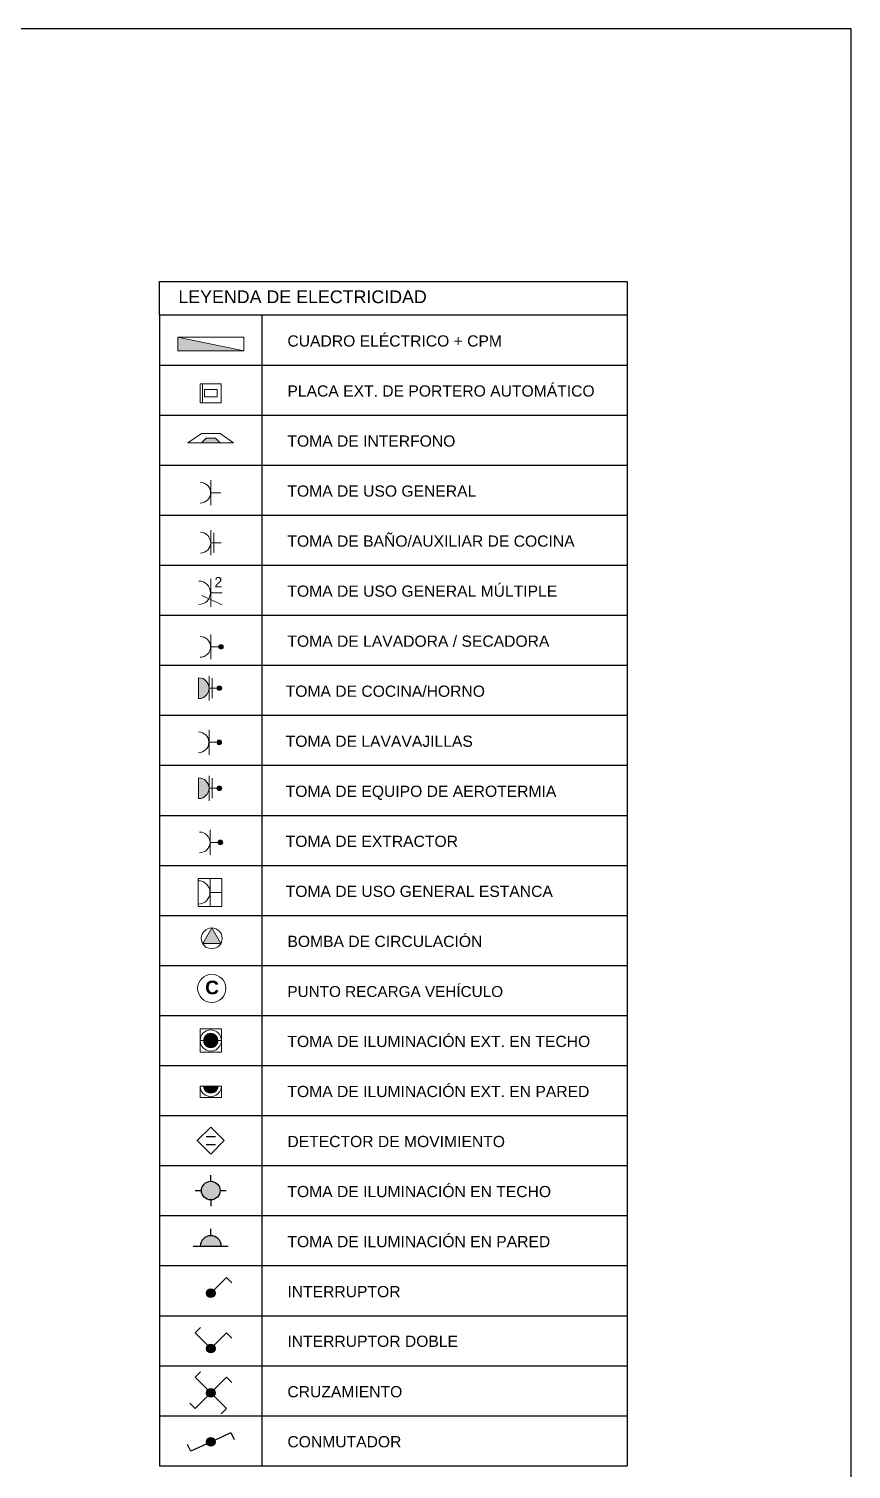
# Model space of a CAD drawing. Header units: millimetres. Extents: x 441156 to 441876, y 4514765 to 4515211.
# Drawn here: x 441385.84 to 441394.01, y 4514924.38 to 4514938.7 of the extents above; entities that cross this region are included whole.
import ezdxf
from ezdxf.enums import TextEntityAlignment as Align

# ---------------------------------------------------------------- set-up
doc = ezdxf.new("R2010")
doc.units = ezdxf.units.MM
doc.linetypes.add('CONTINUA', pattern=[0])
doc.linetypes.add('HIDDEN', pattern=[0.375, 0.25, -0.125])
doc.layers.add('01_cartela', color=6, linetype='Continuous', plot=False)
for name, color, linetype in [('01_eléctrico', 170, 'Continuous'), ('01_textos', 7, 'Continuous'), ('CALEFAC_NOTAS', 7, 'Continuous'), ('CIRCUITOS SUELO RADIANTE', 1, 'Continuous'), ('INGIN ELECTRICIDAD ALUMBRADO', 120, 'HIDDEN'), ('VENTILACIÓN NOTAS', 7, 'Continuous')]:
    doc.layers.add(name, color=color, linetype=linetype)
doc.layers.add('INGIN ELECTRICIDAD FUERZA', color=38, linetype='Continuous', lineweight=5)
doc.styles.add('EBRA', font='')
doc.styles.add('Estilo1', font='swissel.ttf')
doc.styles.add('NIEVES3', font='swisseb.ttf')
doc.styles.get('EBRA').set_extended_font_data('Century Gothic')

# ---------------------------------------------------------------- blocks, each defined once
blk = doc.blocks.new('BOMBA_DE_CIRCULACION_PARA_RETORNO_DE_A_C_S_')
at = {"layer": 'INGIN ELECTRICIDAD FUERZA'}
blk.add_lwpolyline([(0.065, 0), (-0.0325, 0.05629), (-0.0325, -0.05629), (0.065, 0)], close=True, dxfattribs=at)
blk.add_circle((0, 0), 0.065, dxfattribs=at)
blk = doc.blocks.new('PUNTO LUZ ESTANCO')
at = {"layer": 'INGIN ELECTRICIDAD ALUMBRADO', "linetype": 'CONTINUA', "lineweight": 13}
h = blk.add_hatch(color=170, dxfattribs=at)
h.dxf.hatch_style = 1
h.paths.add_polyline_path([(53.50630562564176, -2.732253006426607), (53.67235039588125, -2.732253006426607, 1)])
h = blk.add_hatch(dxfattribs=at)
h.set_pattern_fill('ANSI31', color=256)
h.set_pattern_definition([(45, (0, 0), (-0.08838834764831843, 0.08838834764831845), [])])
h.paths.add_polyline_path([(53.53630562564176, -2.732253006426607), (53.64235039588125, -2.732253006426607, 1)])
at = {"layer": 'INGIN ELECTRICIDAD ALUMBRADO', "color": 170, "linetype": 'CONTINUA', "lineweight": 13}
blk.add_lwpolyline([(53.46606485859957, -2.597767605446279), (53.71259116292344, -2.597767605446279), (53.71259116292344, -2.732253006426607), (53.46606485859957, -2.732253006426607)], close=True, dxfattribs=at)
for radius in [0.1232631521619325, 0.08302238511974597]:
    blk.add_arc((53.58932801076151, -2.732253006426607), radius, 0, 180, dxfattribs=at)

msp = doc.modelspace()

# ---------------------------------------------------------------- hatches: boundary and pattern name
at = {"layer": '01_eléctrico'}
h = msp.add_hatch(color=256, dxfattribs=at)
edge = h.paths.add_edge_path()
edge.add_arc((441387.6473669269, 4514927.15104153), 0.09266521059784327, 0, 360)
msp.add_hatch(color=256, dxfattribs=at).paths.add_polyline_path([(441387.5431185651, 4514926.598270148), (441387.7516152889, 4514926.598270148, 1)])
h = msp.add_hatch(color=256, dxfattribs=at)
h.dxf.hatch_style = 1
edge = h.paths.add_edge_path()
edge.add_arc((441387.6473669269, 4514926.131011872), 0.04300682976857353, 0, 360)
h = msp.add_hatch(color=256, dxfattribs=at)
h.dxf.hatch_style = 1
edge = h.paths.add_edge_path()
edge.add_arc((441387.6473669269, 4514925.58148552), 0.04300682976857353, 0, 360)
h = msp.add_hatch(color=256, dxfattribs=at)
h.dxf.hatch_style = 1
edge = h.paths.add_edge_path()
edge.add_arc((441387.6473669269, 4514925.140539266), 0.04300682976857353, 0, 360)
h = msp.add_hatch(color=256, dxfattribs=at)
h.dxf.hatch_style = 1
edge = h.paths.add_edge_path()
edge.add_arc((441387.6473669269, 4514924.651916189), 0.04300682976857352, 0, 360)
at = {"layer": 'INGIN ELECTRICIDAD FUERZA'}
for points in [[(441387.3203773993, 4514935.636825945), (441387.3203773993, 4514935.503057502), (441387.9743564555, 4514935.503057502)], [(441387.7402616797, 4514934.588063911), (441387.6938143034, 4514934.634511288), (441387.6009195512, 4514934.634511288), (441387.554472175, 4514934.588063911)]]:
    msp.add_hatch(color=256, dxfattribs=at).paths.add_polyline_path(points)
h = msp.add_hatch(color=256, dxfattribs=at)
edge = h.paths.add_edge_path()
edge.add_arc((441387.7485189912, 4514932.557821013), 0.02293697587657255, 0, 360)
h = msp.add_hatch(color=256, dxfattribs=at)
edge = h.paths.add_edge_path()
edge.add_line((441387.5268199788, 4514932.146798785), (441387.5268199788, 4514932.043582393))
edge.add_arc((441387.5268199788, 4514932.146798785), 0.1032163914445764, 270, 450)
edge.add_line((441387.5268199788, 4514932.250015177), (441387.5268199788, 4514932.146798785))
h = msp.add_hatch(color=256, dxfattribs=at)
edge = h.paths.add_edge_path()
edge.add_arc((441387.7332527617, 4514932.146798785), 0.02293697587657255, 0, 360)
h = msp.add_hatch(color=256, dxfattribs=at)
edge = h.paths.add_edge_path()
edge.add_arc((441387.731188434, 4514931.608591753), 0.02293697587657255, 0, 360)
h = msp.add_hatch(color=256, dxfattribs=at)
edge = h.paths.add_edge_path()
edge.add_line((441387.5268199787, 4514931.151713778), (441387.5268199787, 4514931.048497386))
edge.add_arc((441387.5268199787, 4514931.151713778), 0.1032163914445764, 270, 450)
edge.add_line((441387.5268199787, 4514931.25493017), (441387.5268199787, 4514931.151713778))
h = msp.add_hatch(color=256, dxfattribs=at)
edge = h.paths.add_edge_path()
edge.add_arc((441387.7332527617, 4514931.151713778), 0.02293697587657255, 0, 360)
h = msp.add_hatch(color=256, dxfattribs=at)
edge = h.paths.add_edge_path()
edge.add_arc((441387.7429957895, 4514930.613506754), 0.02293697587657255, 0, 360)
h = msp.add_hatch(color=256, dxfattribs=at)
h.dxf.hatch_style = 1
h.paths.add_polyline_path([(441387.6578760996, 4514929.762840248), (441387.5668759497, 4514929.607872781), (441387.7465778159, 4514929.606545819)])

# ---------------------------------------------------------------- linework, layer by layer
at = {"layer": '01_cartela', "color": 3}
msp.add_lwpolyline([(441363.3718226749, 4514938.703689482), (441363.3718226749, 4514917.16866547), (441394.0098107352, 4514917.16866547), (441394.0098107352, 4514938.703689482)], close=True, dxfattribs=at)
at = {"layer": '01_eléctrico'}
for p, q in [((441387.6001145163, 4514927.687729204), (441387.6946193376, 4514927.687729204)), ((441387.6001145163, 4514927.609438847), (441387.6946193376, 4514927.609438847)), ((441387.6473669269, 4514927.24370674), (441387.6473669269, 4514927.305483548)), ((441387.4929249092, 4514927.15104153), (441387.5547017163, 4514927.15104153)), ((441387.7400321374, 4514927.15104153), (441387.8018089445, 4514927.15104153)), ((441387.6473669269, 4514927.05837632), (441387.6473669269, 4514926.996599512)), ((441387.647366927, 4514926.702518511), (441387.647366927, 4514926.772017418)), ((441387.4736196571, 4514926.598270148), (441387.8211141968, 4514926.598270148))]:
    msp.add_line(p, q, dxfattribs=at)
msp.add_lwpolyline([(441387.513716927, 4514927.648584025), (441387.6473669269, 4514927.782234025), (441387.781016927, 4514927.648584025), (441387.6473669269, 4514927.514934025), (441387.513716927, 4514927.648584025)], close=True, dxfattribs=at)
for points in [[(441387.6777773479, 4514926.161422293), (441387.80266281, 4514926.286307754), (441387.8561851509, 4514926.232785413)], [(441387.6169565059, 4514925.611895941), (441387.4920710439, 4514925.736781403), (441387.5455933847, 4514925.790303744)], [(441387.6777773479, 4514925.611895941), (441387.80266281, 4514925.736781403), (441387.8561851509, 4514925.683259062)], [(441387.6169565059, 4514925.170949688), (441387.4920710439, 4514925.295835149), (441387.5455933847, 4514925.34935749)], [(441387.6777773479, 4514925.170949688), (441387.80266281, 4514925.295835149), (441387.8561851509, 4514925.242312808)], [(441387.6169565057, 4514925.110128845), (441387.4920710436, 4514924.985243383), (441387.438548703, 4514925.038765725)], [(441387.6777773477, 4514925.110128845), (441387.8026628099, 4514924.985243383), (441387.7491404686, 4514924.931721041)], [(441387.6863443513, 4514924.670091661), (441387.8464116424, 4514924.744732264), (441387.8784004723, 4514924.676131995)], [(441387.6083895022, 4514924.633740718), (441387.4483222114, 4514924.559100114), (441387.4163333811, 4514924.627700381)]]:
    msp.add_lwpolyline(points, dxfattribs=at)
for centre, radius in [((441387.6473669269, 4514927.15104153), 0.09266521059784327), ((441387.6473669269, 4514926.131011872), 0.04300682976857353), ((441387.6473669269, 4514925.58148552), 0.04300682976857353), ((441387.6473669269, 4514925.140539266), 0.04300682976857353), ((441387.6473669269, 4514924.651916189), 0.04300682976857352)]:
    msp.add_circle(centre, radius, dxfattribs=at)
msp.add_arc((441387.647366927, 4514926.598270148), 0.1042483619225668, 0, 180, dxfattribs=at)
at = {"layer": 'CALEFAC_NOTAS', "color": 7}
for p, q in [((441387.1389197359, 4514936.190135273), (441391.7858344407, 4514936.190135273)), ((441387.1389197359, 4514935.858035273), (441387.1389197359, 4514936.190135273)), ((441391.7858344407, 4514936.190135273), (441391.7858344407, 4514935.858035273))]:
    msp.add_line(p, q, dxfattribs=at)
at = {"layer": 'CIRCUITOS SUELO RADIANTE', "color": 7}
for p, q in [((441387.1389197359, 4514935.858035273), (441391.7858344407, 4514935.858035273)), ((441387.1389197359, 4514935.858035273), (441387.1389197354, 4514924.414557789)), ((441391.7858344407, 4514935.858035273), (441391.7858344403, 4514924.414557789)), ((441387.1389197352, 4514924.41455779), (441391.78583444, 4514924.41455779))]:
    msp.add_line(p, q, dxfattribs=at)
at = {"layer": 'INGIN ELECTRICIDAD FUERZA'}
for p, q in [((441387.5425072328, 4514934.98507283), (441387.5425073894, 4514935.174778053)), ((441387.5425073894, 4514935.174778053), (441387.7522264651, 4514935.174777879)), ((441387.5655202773, 4514935.174778033), (441387.5655201207, 4514934.98507281)), ((441387.7522264651, 4514935.174777879), (441387.7522263085, 4514934.985072657)), ((441387.7522263085, 4514934.985072657), (441387.5425072328, 4514934.98507283)), ((441387.5860655227, 4514935.04355733), (441387.5860655828, 4514935.11629348)), ((441387.709337902, 4514935.043557229), (441387.5860655227, 4514935.04355733)), ((441387.5860655828, 4514935.11629348), (441387.7093379621, 4514935.116293379)), ((441387.7093379621, 4514935.116293379), (441387.709337902, 4514935.043557229)), ((441387.4202908662, 4514934.588063911), (441387.554472175, 4514934.680958664)), ((441387.8744429886, 4514934.588063911), (441387.4202908662, 4514934.588063911)), ((441387.6473669272, 4514934.214972713), (441387.6473669272, 4514933.967253374)), ((441387.6453025995, 4514934.091113045), (441387.7485189909, 4514934.091113045)), ((441387.6494312549, 4514933.717430214), (441387.6494312549, 4514933.469710874)), ((441387.6783318447, 4514933.692658279), (441387.6783318447, 4514933.494482809)), ((441387.6473669272, 4514933.593570545), (441387.7505833187, 4514933.593570545)), ((441387.6473669265, 4514933.235651672), (441387.6473669285, 4514932.956404417)), ((441387.5581102891, 4514933.069717721), (441387.7619546321, 4514932.976566656)), ((441387.6450398674, 4514933.096028043), (441387.7613928894, 4514933.096028046)), ((441387.6453025997, 4514932.557821013), (441387.7485189912, 4514932.557821013)), ((441387.6473669275, 4514932.681680683), (441387.6473669275, 4514932.433961343)), ((441387.632100698, 4514932.270658454), (441387.632100698, 4514932.022939114)), ((441387.5268199788, 4514932.250015177), (441387.5268199788, 4514932.146798785)), ((441387.5268199788, 4514932.146798785), (441387.5268199788, 4514932.043582393)), ((441387.6300363702, 4514932.146798785), (441387.7332527617, 4514932.146798785)), ((441387.6610012876, 4514932.24588652), (441387.6610012876, 4514932.047711048)), ((441387.6300363702, 4514931.732451424), (441387.6300363702, 4514931.484732084)), ((441387.6279720425, 4514931.608591753), (441387.731188434, 4514931.608591753)), ((441387.632100698, 4514931.275573448), (441387.632100698, 4514931.027854108)), ((441387.5268199787, 4514931.25493017), (441387.5268199787, 4514931.151713778)), ((441387.5268199787, 4514931.151713778), (441387.5268199787, 4514931.048497386)), ((441387.6300363702, 4514931.151713778), (441387.7332527617, 4514931.151713778)), ((441387.6610012876, 4514931.250801514), (441387.6610012876, 4514931.052626042)), ((441387.6418437258, 4514930.737366423), (441387.6418437258, 4514930.489647083)), ((441387.639779398, 4514930.613506754), (441387.7429957895, 4514930.613506754)), ((441387.6418437258, 4514930.255467516), (441387.6418437258, 4514929.976460991)), ((441387.6395186707, 4514930.115964253), (441387.7557713895, 4514930.115964253))]:
    msp.add_line(p, q, dxfattribs=at)
for points in [[(441387.9743564555, 4514935.636825945), (441387.3203773993, 4514935.636825945), (441387.9743564555, 4514935.503057502), (441387.9743564555, 4514935.636825945)], [(441387.8744429886, 4514934.588063911), (441387.7402616797, 4514934.680958664), (441387.554472175, 4514934.680958664)]]:
    msp.add_lwpolyline(points, dxfattribs=at)
for points in [[(441387.3203773993, 4514935.636825945), (441387.3203773993, 4514935.503057502), (441387.9743564555, 4514935.503057502)], [(441387.7402616797, 4514934.588063911), (441387.6938143034, 4514934.634511288), (441387.6009195512, 4514934.634511288), (441387.554472175, 4514934.588063911)], [(441387.7557713895, 4514930.255467516), (441387.7557713895, 4514929.976460991), (441387.523265952, 4514929.976460991), (441387.523265952, 4514930.255467516)]]:
    msp.add_lwpolyline(points, close=True, dxfattribs=at)
for centre, radius in [((441387.7485189912, 4514932.557821013), 0.02293697587657255), ((441387.7332527617, 4514932.146798785), 0.02293697587657255), ((441387.731188434, 4514931.608591753), 0.02293697587657255), ((441387.7332527617, 4514931.151713778), 0.02293697587657255), ((441387.7429957895, 4514930.613506754), 0.02293697587657255), ((441387.6571099552, 4514929.161543795), 0.1401639344437239)]:
    msp.add_circle(centre, radius, dxfattribs=at)
for centre, radius, start, end in [((441387.5420862081, 4514934.091113045), 0.1032163914445764, 270, 90), ((441387.5441505358, 4514933.593570545), 0.1032163914445764, 270, 90), ((441387.5286868443, 4514933.096028043), 0.1163530230829809, 270.0000003201651, 90.00000032016511), ((441387.5420862082, 4514932.557821013), 0.1032163914445764, 270, 90), ((441387.5268199788, 4514932.146798785), 0.1032163914445764, 270, 90), ((441387.524755651, 4514931.608591753), 0.1032163914445764, 270, 90), ((441387.5268199787, 4514931.151713778), 0.1032163914445764, 270, 90), ((441387.5365630066, 4514930.613506754), 0.1032163914445764, 270, 90), ((441387.523265952, 4514930.115964253), 0.11625271875, 270, 90)]:
    msp.add_arc(centre, radius, start, end, dxfattribs=at)
at = {"layer": 'VENTILACIÓN NOTAS', "color": 5}
for p, q in [((441388.1558141188, 4514935.858035273), (441388.1558141185, 4514924.41455779)), ((441387.1389197359, 4514935.360492771), (441391.7858344407, 4514935.360492771)), ((441387.1389197359, 4514934.862950272), (441391.7858344407, 4514934.862950272)), ((441387.1389197359, 4514934.365407772), (441391.7858344407, 4514934.365407772)), ((441387.1389197359, 4514933.867865273), (441391.7858344407, 4514933.867865273)), ((441387.1389197359, 4514933.370322773), (441391.7858344407, 4514933.370322773)), ((441387.1389197359, 4514932.872780274), (441391.7858344407, 4514932.872780274)), ((441387.1389197357, 4514932.375237772), (441391.7858344406, 4514932.375237772)), ((441387.1389197357, 4514931.877695273), (441391.7858344406, 4514931.877695273)), ((441387.1389197357, 4514931.380152772), (441391.7858344406, 4514931.380152772)), ((441387.1389197359, 4514930.882610274), (441391.7858344407, 4514930.882610274)), ((441387.1389197357, 4514930.385067776), (441391.7858344406, 4514930.385067776)), ((441387.1389197357, 4514929.887525277), (441391.7858344406, 4514929.887525277)), ((441387.1389197357, 4514929.38998278), (441391.7858344406, 4514929.38998278)), ((441387.1389197357, 4514928.892440282), (441391.7858344406, 4514928.892440282)), ((441387.138919736, 4514928.394897784), (441391.7858344409, 4514928.394897784)), ((441387.1389197363, 4514927.897355275), (441391.7858344412, 4514927.897355275)), ((441387.1389197357, 4514927.39981278), (441391.7858344406, 4514927.39981278)), ((441387.1389197357, 4514926.902270282), (441391.7858344406, 4514926.902270282)), ((441387.1389197359, 4514926.404727783), (441391.7858344407, 4514926.404727783)), ((441387.138919736, 4514925.907185285), (441391.7858344409, 4514925.907185285)), ((441387.1389197354, 4514925.409642787), (441391.7858344403, 4514925.409642787)), ((441387.1389197354, 4514924.912100289), (441391.7858344403, 4514924.912100289))]:
    msp.add_line(p, q, dxfattribs=at)

# ---------------------------------------------------------------- block references
at = {"layer": 'INGIN ELECTRICIDAD ALUMBRADO', "yscale": 0.8580000000000001, "zscale": 0.8580000000000001}
for p, xscale, rotation in [((441433.6270103609, 4514930.987942111), -0.8580000000000001, 359.9999999977612), ((441433.6270103609, 4514926.299395956), 0.8580000000000001, 180.0000000022389), ((441433.627010361, 4514925.846491275), 0.8580000000000001, 180.0000000022389)]:
    msp.add_blockref('PUNTO LUZ ESTANCO', p, dxfattribs=dict(at, xscale=xscale, rotation=rotation))
at = {"layer": 'INGIN ELECTRICIDAD FUERZA', "xscale": 1.596258352820813, "yscale": 1.596258352820813, "zscale": 1.596258352820813, "rotation": 89.57692168645204}
msp.add_blockref('BOMBA_DE_CIRCULACION_PARA_RETORNO_DE_A_C_S_', (441387.6571099551, 4514929.659086282), dxfattribs=at)

# ---------------------------------------------------------------- texts
at = {"layer": '01_textos', "color": 1, "style": 'Estilo1'}
msp.add_text('LEYENDA DE ELECTRICIDAD ', height=0.126679648617156, dxfattribs=at).set_placement((441387.3255379002, 4514935.975729284))
at = {"layer": '01_textos', "color": 5, "style": 'Estilo1'}
for s, height, p in [('CUADRO ELÉCTRICO + CPM', 0.1113959385000001, (441388.4089576731, 4514935.544148018)), ('PLACA EXT. DE PORTERO AUTOMÁTICO', 0.1113959385000001, (441388.4089576734, 4514935.046605518)), ('TOMA DE INTERFONO', 0.1113959385000001, (441388.4089576731, 4514934.549063019)), ('TOMA DE USO GENERAL', 0.1113959385000001, (441388.408957673, 4514934.051520522)), ('TOMA DE BAÑO/AUXILIAR DE COCINA', 0.1113959385000001, (441388.408957673, 4514933.553978021)), ('TOMA DE USO GENERAL MÚLTIPLE', 0.1113959385000001, (441388.4089576733, 4514933.056435521)), ('TOMA DE LAVADORA / SECADORA', 0.1113959385000001, (441388.4089576732, 4514932.558893021)), ('TOMA DE COCINA/HORNO', 0.1113959385000001, (441388.391627116, 4514932.061350523)), ('TOMA DE LAVAVAJILLAS', 0.1113959385000001, (441388.391627116, 4514931.563808024)), ('TOMA DE EQUIPO DE AEROTERMIA', 0.1113959385000001, (441388.3916271159, 4514931.066265523)), ('TOMA DE EXTRACTOR', 0.1113959385000001, (441388.3916271159, 4514930.568723023)), ('TOMA DE USO GENERAL ESTANCA', 0.1113959385000001, (441388.3916271159, 4514930.071180524)), ('BOMBA DE CIRCULACIÓN', 0.1113959385000001, (441388.4089576732, 4514929.573638023)), ('PUNTO RECARGA VEHÍCULO', 0.1086772426984186, (441388.4089576732, 4514929.076095535)), ('TOMA DE ILUMINACIÓN EXT. EN TECHO', 0.1113959385000001, (441388.4089576734, 4514928.578553038)), ('TOMA DE ILUMINACIÓN EXT. EN PARED', 0.1113959385000001, (441388.4089576736, 4514928.081010529)), ('DETECTOR DE MOVIMIENTO', 0.1113959385000001, (441388.4089576729, 4514927.583468016)), ('TOMA DE ILUMINACIÓN EN TECHO', 0.1113959385000001, (441388.4089576728, 4514927.085925521)), ('TOMA DE ILUMINACIÓN EN PARED', 0.1113959385000001, (441388.4089576729, 4514926.588383025)), ('INTERRUPTOR', 0.1113959385000001, (441388.4089576725, 4514926.090840536)), ('INTERRUPTOR DOBLE', 0.1113959385000001, (441388.4089576725, 4514925.597301378)), ('CRUZAMIENTO', 0.1113959385000001, (441388.4089576725, 4514925.095755535)), ('CONMUTADOR', 0.1113959385000001, (441388.4089576725, 4514924.598213036))]:
    msp.add_text(s, height=height, dxfattribs=at).set_placement(p)
at = {"layer": 'INGIN ELECTRICIDAD FUERZA', "style": 'EBRA'}
msp.add_text('2', height=0.1028595917973522, rotation=3.186832333071602e-07, dxfattribs=at).set_placement((441387.6845506703, 4514933.150063626))
at = {"layer": 'INGIN ELECTRICIDAD FUERZA', "style": 'NIEVES3'}
msp.add_text('C', height=0.135135, dxfattribs=at).set_placement((441387.6603097668, 4514929.103132544), align=Align.CENTER)

doc.saveas('drawing.dxf')
